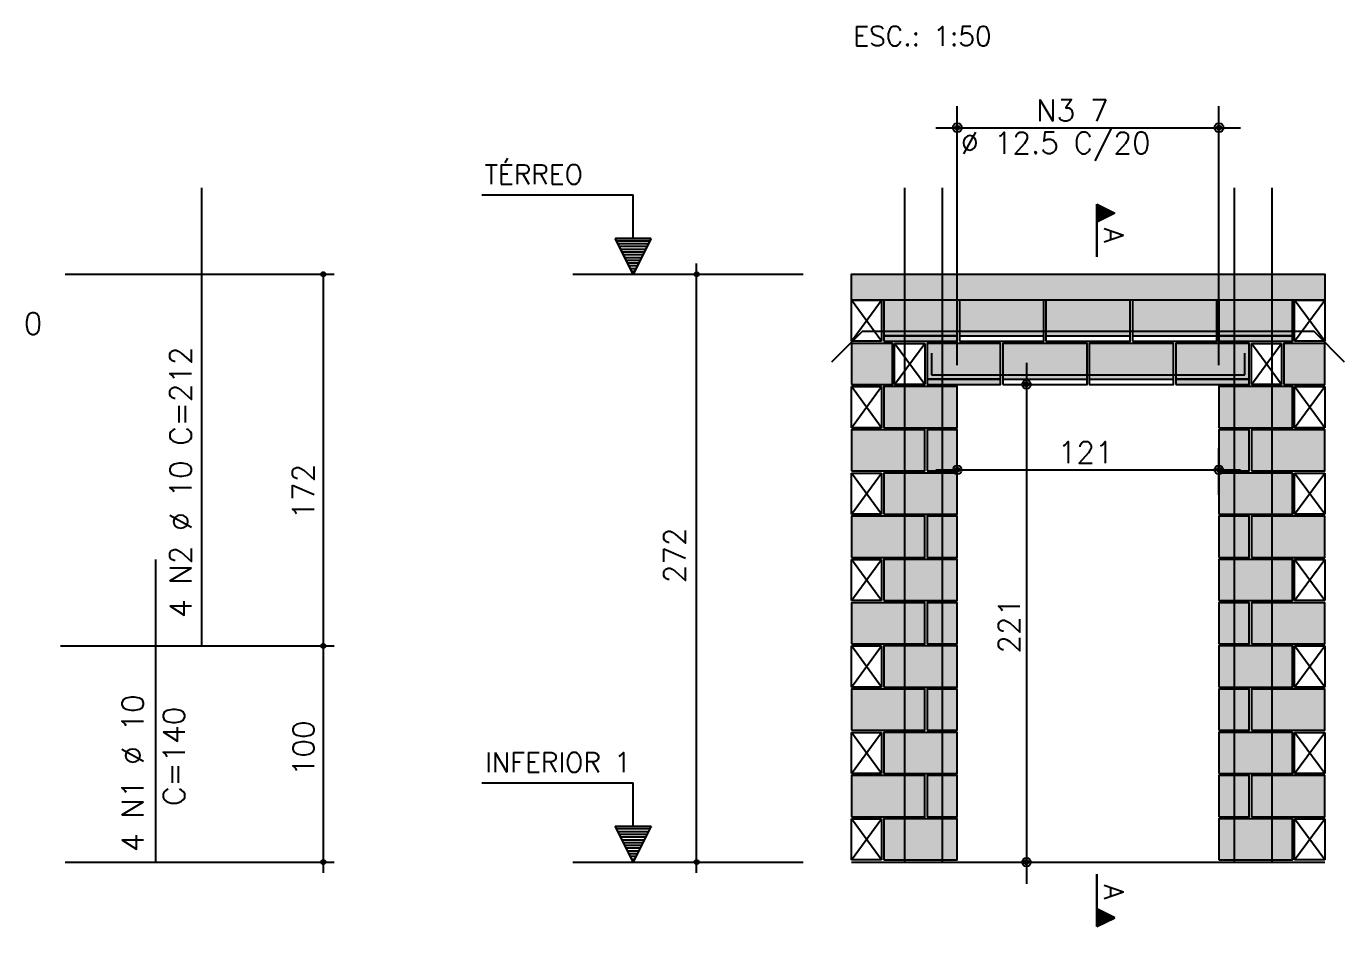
# Model space of a CAD drawing. Extents: x -1.9 to 86, y -1.6 to 60.9.
# Drawn here: x 38.64 to 50.83, y 13.17 to 21.5 of the extents above; entities that cross this region are included whole.
import ezdxf

# ---------------------------------------------------------------- set-up
doc = ezdxf.new("R2010")
doc.units = 0
doc.header["$MEASUREMENT"] = 0
for name, color, linetype in [('PENA_01', 1, 'CONTINUOUS'), ('PENA_02', 2, 'CONTINUOUS'), ('PENA_03', 3, 'CONTINUOUS'), ('PENA_05', 5, 'CONTINUOUS'), ('PENA_09', 254, 'CONTINUOUS'), ('PENA_11', 252, 'CONTINUOUS'), ('PENA_21', 100, 'CONTINUOUS'), ('PENA_23', 50, 'CONTINUOUS'), ('PENA_28', 135, 'CONTINUOUS')]:
    doc.layers.add(name, color=color, linetype=linetype)
doc.styles.get("Standard").update_dxf_attribs({"font": 'ROMANS.SHX'})

msp = doc.modelspace()

# ---------------------------------------------------------------- linework, layer by layer
at = {"layer": 'PENA_01', "linetype": 'Continuous'}
for p, q in [((47.248974, 18.363699), (47.248974, 20.75932)), ((49.668974, 18.363699), (49.668974, 20.75932)), ((47.048974, 20.55932), (49.868974, 20.55932)), ((43.690618, 19.203699), (45.821482, 19.203699)), ((46.568974, 18.633699), (47.248974, 18.633699)), ((47.268974, 18.633699), (48.048974, 18.633699)), ((48.068974, 18.633699), (48.848974, 18.633699)), ((48.068974, 18.633699), (48.848974, 18.633699)), ((48.868974, 18.633699), (49.648974, 18.633699)), ((49.668974, 18.633699), (50.348974, 18.633699)), ((47.888586, 18.383699), (47.888586, 13.563699)), ((46.968974, 18.233699), (47.648974, 18.233699)), ((47.668974, 18.233699), (48.448974, 18.233699)), ((47.868974, 18.183699), (48.088586, 18.183699)), ((48.468974, 18.233699), (49.248974, 18.233699)), ((49.268974, 18.233699), (49.948974, 18.233699)), ((47.248974, 17.183699), (47.248974, 17.59447)), ((49.668974, 17.163699), (49.668974, 17.59447)), ((47.048974, 17.39447), (49.868974, 17.39447)), ((43.690618, 13.763699), (45.821482, 13.763699)), ((47.473195, 13.763699), (48.088586, 13.763699))]:
    msp.add_line(p, q, dxfattribs=at)
at = {"layer": 'PENA_02', "linetype": 'Continuous'}
for p, q in [((46.268974, 18.583699), (46.268974, 18.963699)), ((46.268974, 18.963699), (46.548974, 18.963699)), ((46.548974, 18.963699), (46.548974, 18.583699)), ((50.368974, 18.583699), (50.368974, 18.963699)), ((50.368974, 18.963699), (50.648974, 18.963699)), ((50.648974, 18.963699), (50.648974, 18.583699)), ((46.548974, 18.583699), (46.268974, 18.583699)), ((46.668974, 18.183699), (46.668974, 18.563699)), ((46.668974, 18.563699), (46.948974, 18.563699)), ((46.948974, 18.563699), (46.948974, 18.183699)), ((49.968974, 18.183699), (49.968974, 18.563699)), ((49.968974, 18.563699), (50.248974, 18.563699)), ((50.248974, 18.563699), (50.248974, 18.183699)), ((50.648974, 18.583699), (50.368974, 18.583699)), ((46.948974, 18.183699), (46.668974, 18.183699)), ((50.248974, 18.183699), (49.968974, 18.183699)), ((46.268974, 17.783699), (46.268974, 18.163699)), ((46.268974, 18.163699), (46.548974, 18.163699)), ((46.548974, 18.163699), (46.548974, 17.783699)), ((50.368974, 17.783699), (50.368974, 18.163699)), ((50.368974, 18.163699), (50.648974, 18.163699)), ((50.648974, 18.163699), (50.648974, 17.783699)), ((46.548974, 17.783699), (46.268974, 17.783699)), ((50.648974, 17.783699), (50.368974, 17.783699)), ((46.268974, 16.983699), (46.268974, 17.363699)), ((46.268974, 17.363699), (46.548974, 17.363699)), ((46.548974, 17.363699), (46.548974, 16.983699)), ((50.368974, 16.983699), (50.368974, 17.363699)), ((50.368974, 17.363699), (50.648974, 17.363699)), ((50.648974, 17.363699), (50.648974, 16.983699)), ((46.548974, 16.983699), (46.268974, 16.983699)), ((50.648974, 16.983699), (50.368974, 16.983699)), ((46.268974, 16.183699), (46.268974, 16.563699)), ((46.268974, 16.563699), (46.548974, 16.563699)), ((46.548974, 16.563699), (46.548974, 16.183699)), ((50.368974, 16.183699), (50.368974, 16.563699)), ((50.368974, 16.563699), (50.648974, 16.563699)), ((50.648974, 16.563699), (50.648974, 16.183699)), ((46.548974, 16.183699), (46.268974, 16.183699)), ((50.648974, 16.183699), (50.368974, 16.183699)), ((46.268974, 15.383699), (46.268974, 15.763699)), ((46.268974, 15.763699), (46.548974, 15.763699)), ((46.548974, 15.763699), (46.548974, 15.383699)), ((50.368974, 15.383699), (50.368974, 15.763699)), ((50.368974, 15.763699), (50.648974, 15.763699)), ((50.648974, 15.763699), (50.648974, 15.383699)), ((46.548974, 15.383699), (46.268974, 15.383699)), ((50.648974, 15.383699), (50.368974, 15.383699)), ((46.268974, 14.583699), (46.268974, 14.963699)), ((46.268974, 14.963699), (46.548974, 14.963699)), ((46.548974, 14.963699), (46.548974, 14.583699)), ((50.368974, 14.583699), (50.368974, 14.963699)), ((50.368974, 14.963699), (50.648974, 14.963699)), ((50.648974, 14.963699), (50.648974, 14.583699)), ((46.548974, 14.583699), (46.268974, 14.583699)), ((50.648974, 14.583699), (50.368974, 14.583699)), ((46.268974, 13.783699), (46.268974, 14.163699)), ((46.268974, 14.163699), (46.548974, 14.163699)), ((46.548974, 14.163699), (46.548974, 13.783699)), ((50.368974, 13.783699), (50.368974, 14.163699)), ((50.368974, 14.163699), (50.648974, 14.163699)), ((50.648974, 14.163699), (50.648974, 13.783699)), ((46.548974, 13.783699), (46.268974, 13.783699)), ((50.648974, 13.783699), (50.368974, 13.783699)), ((46.268974, 13.763699), (50.648974, 13.763699))]:
    msp.add_line(p, q, dxfattribs=at)
for points in [[(46.268974, 18.963699), (46.268974, 19.203699), (50.648974, 19.203699), (50.648974, 18.963699), (46.268974, 18.963699)], [(46.568974, 18.583699), (47.248974, 18.583699), (47.248974, 18.963699), (46.568974, 18.963699), (46.568974, 18.583699)], [(47.268974, 18.583699), (48.048974, 18.583699), (48.048974, 18.963699), (47.268974, 18.963699), (47.268974, 18.583699)], [(48.068974, 18.583699), (48.848974, 18.583699), (48.848974, 18.963699), (48.068974, 18.963699), (48.068974, 18.583699)], [(48.068974, 18.583699), (48.848974, 18.583699), (48.848974, 18.963699), (48.068974, 18.963699), (48.068974, 18.583699)], [(48.868974, 18.583699), (49.648974, 18.583699), (49.648974, 18.963699), (48.868974, 18.963699), (48.868974, 18.583699)], [(49.668974, 18.583699), (50.348974, 18.583699), (50.348974, 18.963699), (49.668974, 18.963699), (49.668974, 18.583699)], [(46.268974, 18.183699), (46.648974, 18.183699), (46.648974, 18.563699), (46.268974, 18.563699), (46.268974, 18.183699)], [(46.968974, 18.183699), (47.648974, 18.183699), (47.648974, 18.563699), (46.968974, 18.563699), (46.968974, 18.183699)], [(47.668974, 18.183699), (48.448974, 18.183699), (48.448974, 18.563699), (47.668974, 18.563699), (47.668974, 18.183699)], [(48.468974, 18.183699), (49.248974, 18.183699), (49.248974, 18.563699), (48.468974, 18.563699), (48.468974, 18.183699)], [(49.268974, 18.183699), (49.948974, 18.183699), (49.948974, 18.563699), (49.268974, 18.563699), (49.268974, 18.183699)], [(50.268974, 18.183699), (50.648974, 18.183699), (50.648974, 18.563699), (50.268974, 18.563699), (50.268974, 18.183699)], [(46.568974, 17.783699), (47.248974, 17.783699), (47.248974, 18.163699), (46.568974, 18.163699), (46.568974, 17.783699)], [(49.668974, 17.783699), (50.348974, 17.783699), (50.348974, 18.163699), (49.668974, 18.163699), (49.668974, 17.783699)], [(46.268974, 17.383699), (46.948974, 17.383699), (46.948974, 17.763699), (46.268974, 17.763699), (46.268974, 17.383699)], [(46.968974, 17.383699), (47.248974, 17.383699), (47.248974, 17.763699), (46.968974, 17.763699), (46.968974, 17.383699)], [(49.668974, 17.383699), (49.948974, 17.383699), (49.948974, 17.763699), (49.668974, 17.763699), (49.668974, 17.383699)], [(49.968974, 17.383699), (50.648974, 17.383699), (50.648974, 17.763699), (49.968974, 17.763699), (49.968974, 17.383699)], [(46.568974, 16.983699), (47.248974, 16.983699), (47.248974, 17.363699), (46.568974, 17.363699), (46.568974, 16.983699)], [(49.668974, 16.983699), (50.348974, 16.983699), (50.348974, 17.363699), (49.668974, 17.363699), (49.668974, 16.983699)], [(46.268974, 16.583699), (46.948974, 16.583699), (46.948974, 16.963699), (46.268974, 16.963699), (46.268974, 16.583699)], [(46.968974, 16.583699), (47.248974, 16.583699), (47.248974, 16.963699), (46.968974, 16.963699), (46.968974, 16.583699)], [(49.668974, 16.583699), (49.948974, 16.583699), (49.948974, 16.963699), (49.668974, 16.963699), (49.668974, 16.583699)], [(49.968974, 16.583699), (50.648974, 16.583699), (50.648974, 16.963699), (49.968974, 16.963699), (49.968974, 16.583699)], [(46.568974, 16.183699), (47.248974, 16.183699), (47.248974, 16.563699), (46.568974, 16.563699), (46.568974, 16.183699)], [(49.668974, 16.183699), (50.348974, 16.183699), (50.348974, 16.563699), (49.668974, 16.563699), (49.668974, 16.183699)], [(46.268974, 15.783699), (46.948974, 15.783699), (46.948974, 16.163699), (46.268974, 16.163699), (46.268974, 15.783699)], [(46.968974, 15.783699), (47.248974, 15.783699), (47.248974, 16.163699), (46.968974, 16.163699), (46.968974, 15.783699)], [(49.668974, 15.783699), (49.948974, 15.783699), (49.948974, 16.163699), (49.668974, 16.163699), (49.668974, 15.783699)], [(49.968974, 15.783699), (50.648974, 15.783699), (50.648974, 16.163699), (49.968974, 16.163699), (49.968974, 15.783699)], [(46.568974, 15.383699), (47.248974, 15.383699), (47.248974, 15.763699), (46.568974, 15.763699), (46.568974, 15.383699)], [(49.668974, 15.383699), (50.348974, 15.383699), (50.348974, 15.763699), (49.668974, 15.763699), (49.668974, 15.383699)], [(46.268974, 14.983699), (46.948974, 14.983699), (46.948974, 15.363699), (46.268974, 15.363699), (46.268974, 14.983699)], [(46.968974, 14.983699), (47.248974, 14.983699), (47.248974, 15.363699), (46.968974, 15.363699), (46.968974, 14.983699)], [(49.668974, 14.983699), (49.948974, 14.983699), (49.948974, 15.363699), (49.668974, 15.363699), (49.668974, 14.983699)], [(49.968974, 14.983699), (50.648974, 14.983699), (50.648974, 15.363699), (49.968974, 15.363699), (49.968974, 14.983699)], [(46.568974, 14.583699), (47.248974, 14.583699), (47.248974, 14.963699), (46.568974, 14.963699), (46.568974, 14.583699)], [(49.668974, 14.583699), (50.348974, 14.583699), (50.348974, 14.963699), (49.668974, 14.963699), (49.668974, 14.583699)], [(46.268974, 14.183699), (46.948974, 14.183699), (46.948974, 14.563699), (46.268974, 14.563699), (46.268974, 14.183699)], [(46.968974, 14.183699), (47.248974, 14.183699), (47.248974, 14.563699), (46.968974, 14.563699), (46.968974, 14.183699)], [(49.668974, 14.183699), (49.948974, 14.183699), (49.948974, 14.563699), (49.668974, 14.563699), (49.668974, 14.183699)], [(49.968974, 14.183699), (50.648974, 14.183699), (50.648974, 14.563699), (49.968974, 14.563699), (49.968974, 14.183699)], [(46.568974, 13.783699), (47.248974, 13.783699), (47.248974, 14.163699), (46.568974, 14.163699), (46.568974, 13.783699)], [(49.668974, 13.783699), (50.348974, 13.783699), (50.348974, 14.163699), (49.668974, 14.163699), (49.668974, 13.783699)]]:
    msp.add_lwpolyline(points, dxfattribs=at)
for centre, radius in [((47.248974, 20.55932), 0.041625), ((47.248974, 20.55932), 0.02075), ((49.668974, 20.55932), 0.041625), ((49.668974, 20.55932), 0.02075), ((41.384231, 19.203699), 0.02), ((41.384231, 19.203699), 0.01), ((44.836764, 19.203699), 0.02), ((44.836764, 19.203699), 0.01), ((47.888586, 18.183699), 0.04), ((47.888586, 18.183699), 0.02), ((47.248974, 17.39447), 0.04), ((47.248974, 17.39447), 0.02), ((49.668974, 17.39447), 0.04), ((49.668974, 17.39447), 0.02), ((41.384231, 15.763699), 0.02), ((41.384231, 15.763699), 0.01), ((41.384231, 13.763699), 0.02), ((44.836764, 13.763699), 0.02), ((47.888586, 13.763699), 0.04), ((47.888586, 13.763699), 0.02), ((41.384231, 13.763699), 0.01), ((44.836764, 13.763699), 0.01)]:
    msp.add_circle(centre, radius, dxfattribs=at)
at = {"layer": 'PENA_03', "linetype": 'Continuous'}
for p, q in [((44.249617, 19.935564), (42.849617, 19.935564)), ((44.249617, 19.535564), (44.249617, 19.935564)), ((44.251017, 19.535564), (44.251017, 19.936964)), ((48.539139, 19.365014), (48.539139, 19.851396)), ((48.539139, 19.851396), (48.705072, 19.76843)), ((48.539834, 19.850268), (48.703511, 19.76843)), ((48.705072, 19.76843), (48.539834, 19.685811)), ((48.539835, 19.850268), (48.539835, 19.686591)), ((48.703511, 19.76843), (48.539835, 19.686591)), ((48.551903, 19.845014), (48.551903, 19.691845)), ((48.564667, 19.838632), (48.564667, 19.698227)), ((48.577431, 19.83225), (48.577431, 19.704609)), ((48.590195, 19.825868), (48.590195, 19.710991)), ((48.602959, 19.819486), (48.602959, 19.717373)), ((48.615723, 19.813104), (48.615723, 19.723755)), ((48.628487, 19.806722), (48.628487, 19.730137)), ((48.641251, 19.80034), (48.641251, 19.736519)), ((48.654015, 19.793958), (48.654015, 19.742901)), ((48.666779, 19.787576), (48.666779, 19.749283)), ((48.679544, 19.781194), (48.679544, 19.755665)), ((48.692308, 19.774812), (48.692308, 19.762048)), ((48.539835, 19.685811), (48.539835, 19.365014)), ((44.250317, 19.203699), (44.084384, 19.535564)), ((44.084384, 19.535564), (44.249617, 19.535564)), ((44.250317, 19.206821), (44.08664, 19.534173)), ((44.413993, 19.534173), (44.08664, 19.534173)), ((44.41625, 19.535564), (44.250317, 19.203699)), ((44.413993, 19.534174), (44.250317, 19.20682)), ((44.251017, 19.535564), (44.41625, 19.535564)), ((44.403486, 19.510036), (44.097147, 19.510036)), ((44.390722, 19.484508), (44.109912, 19.484508)), ((44.377958, 19.45898), (44.122676, 19.45898)), ((44.365193, 19.433452), (44.13544, 19.433452)), ((44.352429, 19.407924), (44.148204, 19.407924)), ((44.339665, 19.382396), (44.160968, 19.382396)), ((44.326901, 19.356868), (44.173732, 19.356868)), ((44.314137, 19.33134), (44.186496, 19.33134)), ((44.301373, 19.305812), (44.19926, 19.305812)), ((44.288609, 19.280284), (44.212024, 19.280284)), ((44.836764, 13.663166), (44.836764, 19.303699)), ((38.994915, 19.203699), (41.484231, 19.203699)), ((41.384231, 13.663166), (41.384231, 19.203699)), ((44.275845, 19.254755), (44.224788, 19.254755)), ((44.263081, 19.229227), (44.237553, 19.229227)), ((46.548974, 18.583699), (46.268974, 18.963699)), ((46.268974, 18.583699), (46.548974, 18.963699)), ((50.648974, 18.583699), (50.368974, 18.963699)), ((50.368974, 18.583699), (50.648974, 18.963699)), ((46.948974, 18.183699), (46.668974, 18.563699)), ((46.668974, 18.183699), (46.948974, 18.563699)), ((50.248974, 18.183699), (49.968974, 18.563699)), ((49.968974, 18.183699), (50.248974, 18.563699)), ((47.668974, 18.183699), (47.668974, 18.183699)), ((46.548974, 17.783699), (46.268974, 18.163699)), ((46.268974, 17.783699), (46.548974, 18.163699)), ((47.248974, 18.163699), (47.248974, 18.163699)), ((49.668974, 18.163699), (49.668974, 18.163699)), ((50.648974, 17.783699), (50.368974, 18.163699)), ((50.368974, 17.783699), (50.648974, 18.163699)), ((46.548974, 16.983699), (46.268974, 17.363699)), ((46.268974, 16.983699), (46.548974, 17.363699)), ((50.648974, 16.983699), (50.368974, 17.363699)), ((50.368974, 16.983699), (50.648974, 17.363699)), ((47.248974, 16.983699), (47.248974, 16.983699)), ((49.668974, 16.963699), (49.668974, 16.963699)), ((46.548974, 16.183699), (46.268974, 16.563699)), ((46.268974, 16.183699), (46.548974, 16.563699)), ((50.648974, 16.183699), (50.368974, 16.563699)), ((50.368974, 16.183699), (50.648974, 16.563699)), ((38.952984, 15.763699), (41.484231, 15.763699)), ((46.548974, 15.383699), (46.268974, 15.763699)), ((46.268974, 15.383699), (46.548974, 15.763699)), ((50.648974, 15.383699), (50.368974, 15.763699)), ((50.368974, 15.383699), (50.648974, 15.763699)), ((46.548974, 14.583699), (46.268974, 14.963699)), ((46.268974, 14.583699), (46.548974, 14.963699)), ((50.648974, 14.583699), (50.368974, 14.963699)), ((50.368974, 14.583699), (50.648974, 14.963699)), ((44.249617, 14.495564), (42.849617, 14.495564)), ((44.249617, 14.095564), (44.249617, 14.495564)), ((44.251017, 14.095564), (44.251017, 14.496964)), ((46.548974, 13.783699), (46.268974, 14.163699)), ((46.268974, 13.783699), (46.548974, 14.163699)), ((50.648974, 13.783699), (50.368974, 14.163699)), ((50.368974, 13.783699), (50.648974, 14.163699)), ((44.250317, 13.763699), (44.084384, 14.095564)), ((44.084384, 14.095564), (44.249617, 14.095564)), ((44.250317, 13.766821), (44.08664, 14.094173)), ((44.413993, 14.094173), (44.08664, 14.094173)), ((44.403486, 14.070036), (44.097147, 14.070036)), ((44.390722, 14.044508), (44.109912, 14.044508)), ((44.41625, 14.095564), (44.250317, 13.763699)), ((44.413993, 14.094174), (44.250317, 13.76682)), ((44.251017, 14.095564), (44.41625, 14.095564)), ((44.377958, 14.01898), (44.122676, 14.01898)), ((44.365193, 13.993452), (44.13544, 13.993452)), ((44.352429, 13.967924), (44.148204, 13.967924)), ((44.339665, 13.942396), (44.160968, 13.942396)), ((44.326901, 13.916868), (44.173732, 13.916868)), ((44.314137, 13.89134), (44.186496, 13.89134)), ((44.301373, 13.865812), (44.19926, 13.865812)), ((44.288609, 13.840284), (44.212024, 13.840284)), ((44.275845, 13.814755), (44.224788, 13.814755)), ((44.263081, 13.789227), (44.237553, 13.789227)), ((38.994915, 13.763699), (41.484231, 13.763699)), ((47.273195, 13.763699), (47.273195, 13.763699)), ((48.539139, 13.652841), (48.539139, 13.166459)), ((48.539835, 13.332044), (48.539835, 13.652841)), ((48.705072, 13.249425), (48.539834, 13.332044)), ((48.539835, 13.167587), (48.539835, 13.331264)), ((48.703511, 13.249425), (48.539835, 13.331264)), ((48.551903, 13.172841), (48.551903, 13.32601)), ((48.564667, 13.179223), (48.564667, 13.319628)), ((48.577431, 13.185605), (48.577431, 13.313246)), ((48.590195, 13.191987), (48.590195, 13.306864)), ((48.602959, 13.198369), (48.602959, 13.300482)), ((48.615723, 13.204751), (48.615723, 13.2941)), ((48.539139, 13.166459), (48.705072, 13.249425)), ((48.539834, 13.167587), (48.703511, 13.249425)), ((48.628487, 13.211133), (48.628487, 13.287718)), ((48.641251, 13.217515), (48.641251, 13.281336)), ((48.654015, 13.223897), (48.654015, 13.274954)), ((48.666779, 13.230279), (48.666779, 13.268572)), ((48.679544, 13.236661), (48.679544, 13.26219)), ((48.692308, 13.243043), (48.692308, 13.255807))]:
    msp.add_line(p, q, dxfattribs=at)
at = {"layer": 'PENA_05', "linetype": 'Continuous'}
for p, q in [((40.26048, 15.763699), (40.26048, 20.003699)), ((46.368974, 18.673699), (46.086131, 18.390856)), ((50.548974, 18.673699), (46.368974, 18.673699)), ((50.831817, 18.390856), (50.548974, 18.673699)), ((47.008974, 18.473699), (47.008974, 18.273699)), ((49.908974, 18.273699), (49.908974, 18.473699)), ((47.008974, 18.273699), (49.908974, 18.273699)), ((39.834556, 13.763699), (39.834556, 16.563699))]:
    msp.add_line(p, q, dxfattribs=at)
for points in [[(46.758974, 20.003699), (46.758974, 13.763699)], [(47.108974, 20.003699), (47.108974, 13.763699)], [(49.808974, 20.003699), (49.808974, 13.763699)], [(50.158974, 20.003699), (50.158974, 13.763699)]]:
    msp.add_lwpolyline(points, dxfattribs=at)
at = {"layer": 'PENA_09', "linetype": 'Continuous'}
for points in [[(46.568974, 18.633699), (47.248974, 18.633699), (47.248974, 18.963699), (46.568974, 18.963699), (46.568974, 18.633699)], [(47.268974, 18.633699), (48.048974, 18.633699), (48.048974, 18.963699), (47.268974, 18.963699), (47.268974, 18.633699)], [(48.068974, 18.633699), (48.848974, 18.633699), (48.848974, 18.963699), (48.068974, 18.963699), (48.068974, 18.633699)], [(48.068974, 18.633699), (48.848974, 18.633699), (48.848974, 18.963699), (48.068974, 18.963699), (48.068974, 18.633699)], [(48.868974, 18.633699), (49.648974, 18.633699), (49.648974, 18.963699), (48.868974, 18.963699), (48.868974, 18.633699)], [(49.668974, 18.633699), (50.348974, 18.633699), (50.348974, 18.963699), (49.668974, 18.963699), (49.668974, 18.633699)], [(46.968974, 18.233699), (47.648974, 18.233699), (47.648974, 18.563699), (46.968974, 18.563699), (46.968974, 18.233699)], [(47.668974, 18.233699), (48.448974, 18.233699), (48.448974, 18.563699), (47.668974, 18.563699), (47.668974, 18.233699)], [(48.468974, 18.233699), (49.248974, 18.233699), (49.248974, 18.563699), (48.468974, 18.563699), (48.468974, 18.233699)], [(49.268974, 18.233699), (49.948974, 18.233699), (49.948974, 18.563699), (49.268974, 18.563699), (49.268974, 18.233699)]]:
    msp.add_lwpolyline(points, dxfattribs=at)
for points in [[(46.568974, 18.633699), (47.248974, 18.633699), (47.248974, 18.963699)], [(46.568974, 18.633699), (47.248974, 18.963699), (46.568974, 18.963699)], [(46.568974, 18.633699), (46.568974, 18.963699), (46.568974, 18.633699)], [(47.268974, 18.633699), (48.048974, 18.633699), (48.048974, 18.963699)], [(47.268974, 18.633699), (48.048974, 18.963699), (47.268974, 18.963699)], [(47.268974, 18.633699), (47.268974, 18.963699), (47.268974, 18.633699)], [(48.068974, 18.633699), (48.848974, 18.633699), (48.848974, 18.963699)], [(48.068974, 18.633699), (48.848974, 18.963699), (48.068974, 18.963699)], [(48.068974, 18.633699), (48.068974, 18.963699), (48.068974, 18.633699)], [(48.068974, 18.633699), (48.848974, 18.633699), (48.848974, 18.963699)], [(48.068974, 18.633699), (48.848974, 18.963699), (48.068974, 18.963699)], [(48.068974, 18.633699), (48.068974, 18.963699), (48.068974, 18.633699)], [(48.868974, 18.633699), (49.648974, 18.633699), (49.648974, 18.963699)], [(48.868974, 18.633699), (49.648974, 18.963699), (48.868974, 18.963699)], [(48.868974, 18.633699), (48.868974, 18.963699), (48.868974, 18.633699)], [(49.668974, 18.633699), (50.348974, 18.633699), (50.348974, 18.963699)], [(49.668974, 18.633699), (50.348974, 18.963699), (49.668974, 18.963699)], [(49.668974, 18.633699), (49.668974, 18.963699), (49.668974, 18.633699)], [(46.968974, 18.233699), (47.648974, 18.233699), (47.648974, 18.563699)], [(46.968974, 18.233699), (47.648974, 18.563699), (46.968974, 18.563699)], [(46.968974, 18.233699), (46.968974, 18.563699), (46.968974, 18.233699)], [(47.668974, 18.233699), (48.448974, 18.233699), (48.448974, 18.563699)], [(47.668974, 18.233699), (48.448974, 18.563699), (47.668974, 18.563699)], [(47.668974, 18.233699), (47.668974, 18.563699), (47.668974, 18.233699)], [(48.468974, 18.233699), (49.248974, 18.233699), (49.248974, 18.563699)], [(48.468974, 18.233699), (49.248974, 18.563699), (48.468974, 18.563699)], [(48.468974, 18.233699), (48.468974, 18.563699), (48.468974, 18.233699)], [(49.268974, 18.233699), (49.948974, 18.233699), (49.948974, 18.563699)], [(49.268974, 18.233699), (49.948974, 18.563699), (49.268974, 18.563699)], [(49.268974, 18.233699), (49.268974, 18.563699), (49.268974, 18.233699)]]:
    msp.add_solid(points, dxfattribs=at)
at = {"layer": 'PENA_11', "linetype": 'Continuous'}
for points in [[(46.268974, 18.963699), (46.268974, 19.203699), (50.648974, 19.203699)], [(46.268974, 18.963699), (50.648974, 19.203699), (50.648974, 18.963699)], [(46.268974, 18.963699), (50.648974, 18.963699), (46.268974, 18.963699)]]:
    msp.add_solid(points, dxfattribs=at)
at = {"layer": 'PENA_21', "linetype": 'Continuous'}
for points in [[(46.568974, 18.583699), (47.248974, 18.583699), (47.248974, 18.633699), (46.568974, 18.633699), (46.568974, 18.583699)], [(49.668974, 18.583699), (50.348974, 18.583699), (50.348974, 18.633699), (49.668974, 18.633699), (49.668974, 18.583699)], [(46.968974, 18.183699), (47.648974, 18.183699), (47.648974, 18.233699), (46.968974, 18.233699), (46.968974, 18.183699)], [(49.268974, 18.183699), (49.948974, 18.183699), (49.948974, 18.233699), (49.268974, 18.233699), (49.268974, 18.183699)], [(46.568974, 17.783699), (47.248974, 17.783699), (47.248974, 18.163699), (46.568974, 18.163699), (46.568974, 17.783699)], [(49.668974, 17.783699), (50.348974, 17.783699), (50.348974, 18.163699), (49.668974, 18.163699), (49.668974, 17.783699)], [(46.268974, 17.383699), (46.948974, 17.383699), (46.948974, 17.763699), (46.268974, 17.763699), (46.268974, 17.383699)], [(49.968974, 17.383699), (50.648974, 17.383699), (50.648974, 17.763699), (49.968974, 17.763699), (49.968974, 17.383699)], [(46.568974, 16.983699), (47.248974, 16.983699), (47.248974, 17.363699), (46.568974, 17.363699), (46.568974, 16.983699)], [(49.668974, 16.983699), (50.348974, 16.983699), (50.348974, 17.363699), (49.668974, 17.363699), (49.668974, 16.983699)], [(46.268974, 16.583699), (46.948974, 16.583699), (46.948974, 16.963699), (46.268974, 16.963699), (46.268974, 16.583699)], [(49.968974, 16.583699), (50.648974, 16.583699), (50.648974, 16.963699), (49.968974, 16.963699), (49.968974, 16.583699)], [(46.568974, 16.183699), (47.248974, 16.183699), (47.248974, 16.563699), (46.568974, 16.563699), (46.568974, 16.183699)], [(49.668974, 16.183699), (50.348974, 16.183699), (50.348974, 16.563699), (49.668974, 16.563699), (49.668974, 16.183699)], [(46.268974, 15.783699), (46.948974, 15.783699), (46.948974, 16.163699), (46.268974, 16.163699), (46.268974, 15.783699)], [(49.968974, 15.783699), (50.648974, 15.783699), (50.648974, 16.163699), (49.968974, 16.163699), (49.968974, 15.783699)], [(46.568974, 15.383699), (47.248974, 15.383699), (47.248974, 15.763699), (46.568974, 15.763699), (46.568974, 15.383699)], [(49.668974, 15.383699), (50.348974, 15.383699), (50.348974, 15.763699), (49.668974, 15.763699), (49.668974, 15.383699)], [(46.268974, 14.983699), (46.948974, 14.983699), (46.948974, 15.363699), (46.268974, 15.363699), (46.268974, 14.983699)], [(49.968974, 14.983699), (50.648974, 14.983699), (50.648974, 15.363699), (49.968974, 15.363699), (49.968974, 14.983699)], [(46.568974, 14.583699), (47.248974, 14.583699), (47.248974, 14.963699), (46.568974, 14.963699), (46.568974, 14.583699)], [(49.668974, 14.583699), (50.348974, 14.583699), (50.348974, 14.963699), (49.668974, 14.963699), (49.668974, 14.583699)], [(46.268974, 14.183699), (46.948974, 14.183699), (46.948974, 14.563699), (46.268974, 14.563699), (46.268974, 14.183699)], [(49.968974, 14.183699), (50.648974, 14.183699), (50.648974, 14.563699), (49.968974, 14.563699), (49.968974, 14.183699)], [(46.568974, 13.783699), (47.248974, 13.783699), (47.248974, 14.163699), (46.568974, 14.163699), (46.568974, 13.783699)], [(49.668974, 13.783699), (50.348974, 13.783699), (50.348974, 14.163699), (49.668974, 14.163699), (49.668974, 13.783699)]]:
    msp.add_lwpolyline(points, dxfattribs=at)
for points in [[(46.568974, 18.583699), (47.248974, 18.583699), (47.248974, 18.633699)], [(46.568974, 18.583699), (47.248974, 18.633699), (46.568974, 18.633699)], [(46.568974, 18.583699), (46.568974, 18.633699), (46.568974, 18.583699)], [(49.668974, 18.583699), (50.348974, 18.583699), (50.348974, 18.633699)], [(49.668974, 18.583699), (50.348974, 18.633699), (49.668974, 18.633699)], [(49.668974, 18.583699), (49.668974, 18.633699), (49.668974, 18.583699)], [(46.968974, 18.183699), (47.648974, 18.183699), (47.648974, 18.233699)], [(46.968974, 18.183699), (47.648974, 18.233699), (46.968974, 18.233699)], [(46.968974, 18.183699), (46.968974, 18.233699), (46.968974, 18.183699)], [(49.268974, 18.183699), (49.948974, 18.183699), (49.948974, 18.233699)], [(49.268974, 18.183699), (49.948974, 18.233699), (49.268974, 18.233699)], [(49.268974, 18.183699), (49.268974, 18.233699), (49.268974, 18.183699)], [(46.568974, 17.783699), (47.248974, 17.783699), (47.248974, 18.163699)], [(46.568974, 17.783699), (47.248974, 18.163699), (46.568974, 18.163699)], [(46.568974, 17.783699), (46.568974, 18.163699), (46.568974, 17.783699)], [(49.668974, 17.783699), (50.348974, 17.783699), (50.348974, 18.163699)], [(49.668974, 17.783699), (50.348974, 18.163699), (49.668974, 18.163699)], [(49.668974, 17.783699), (49.668974, 18.163699), (49.668974, 17.783699)], [(46.268974, 17.383699), (46.948974, 17.383699), (46.948974, 17.763699)], [(46.268974, 17.383699), (46.948974, 17.763699), (46.268974, 17.763699)], [(46.268974, 17.383699), (46.268974, 17.763699), (46.268974, 17.383699)], [(49.968974, 17.383699), (50.648974, 17.383699), (50.648974, 17.763699)], [(49.968974, 17.383699), (50.648974, 17.763699), (49.968974, 17.763699)], [(49.968974, 17.383699), (49.968974, 17.763699), (49.968974, 17.383699)], [(46.568974, 16.983699), (47.248974, 16.983699), (47.248974, 17.363699)], [(46.568974, 16.983699), (47.248974, 17.363699), (46.568974, 17.363699)], [(46.568974, 16.983699), (46.568974, 17.363699), (46.568974, 16.983699)], [(49.668974, 16.983699), (50.348974, 16.983699), (50.348974, 17.363699)], [(49.668974, 16.983699), (50.348974, 17.363699), (49.668974, 17.363699)], [(49.668974, 16.983699), (49.668974, 17.363699), (49.668974, 16.983699)], [(46.268974, 16.583699), (46.948974, 16.583699), (46.948974, 16.963699)], [(46.268974, 16.583699), (46.948974, 16.963699), (46.268974, 16.963699)], [(46.268974, 16.583699), (46.268974, 16.963699), (46.268974, 16.583699)], [(49.968974, 16.583699), (50.648974, 16.583699), (50.648974, 16.963699)], [(49.968974, 16.583699), (50.648974, 16.963699), (49.968974, 16.963699)], [(49.968974, 16.583699), (49.968974, 16.963699), (49.968974, 16.583699)], [(46.568974, 16.183699), (47.248974, 16.183699), (47.248974, 16.563699)], [(46.568974, 16.183699), (47.248974, 16.563699), (46.568974, 16.563699)], [(46.568974, 16.183699), (46.568974, 16.563699), (46.568974, 16.183699)], [(49.668974, 16.183699), (50.348974, 16.183699), (50.348974, 16.563699)], [(49.668974, 16.183699), (50.348974, 16.563699), (49.668974, 16.563699)], [(49.668974, 16.183699), (49.668974, 16.563699), (49.668974, 16.183699)], [(46.268974, 15.783699), (46.948974, 15.783699), (46.948974, 16.163699)], [(46.268974, 15.783699), (46.948974, 16.163699), (46.268974, 16.163699)], [(46.268974, 15.783699), (46.268974, 16.163699), (46.268974, 15.783699)], [(49.968974, 15.783699), (50.648974, 15.783699), (50.648974, 16.163699)], [(49.968974, 15.783699), (50.648974, 16.163699), (49.968974, 16.163699)], [(49.968974, 15.783699), (49.968974, 16.163699), (49.968974, 15.783699)], [(46.568974, 15.383699), (47.248974, 15.383699), (47.248974, 15.763699)], [(46.568974, 15.383699), (47.248974, 15.763699), (46.568974, 15.763699)], [(46.568974, 15.383699), (46.568974, 15.763699), (46.568974, 15.383699)], [(49.668974, 15.383699), (50.348974, 15.383699), (50.348974, 15.763699)], [(49.668974, 15.383699), (50.348974, 15.763699), (49.668974, 15.763699)], [(49.668974, 15.383699), (49.668974, 15.763699), (49.668974, 15.383699)], [(46.268974, 14.983699), (46.948974, 14.983699), (46.948974, 15.363699)], [(46.268974, 14.983699), (46.948974, 15.363699), (46.268974, 15.363699)], [(46.268974, 14.983699), (46.268974, 15.363699), (46.268974, 14.983699)], [(49.968974, 14.983699), (50.648974, 14.983699), (50.648974, 15.363699)], [(49.968974, 14.983699), (50.648974, 15.363699), (49.968974, 15.363699)], [(49.968974, 14.983699), (49.968974, 15.363699), (49.968974, 14.983699)], [(46.568974, 14.583699), (47.248974, 14.583699), (47.248974, 14.963699)], [(46.568974, 14.583699), (47.248974, 14.963699), (46.568974, 14.963699)], [(46.568974, 14.583699), (46.568974, 14.963699), (46.568974, 14.583699)], [(49.668974, 14.583699), (50.348974, 14.583699), (50.348974, 14.963699)], [(49.668974, 14.583699), (50.348974, 14.963699), (49.668974, 14.963699)], [(49.668974, 14.583699), (49.668974, 14.963699), (49.668974, 14.583699)], [(46.268974, 14.183699), (46.948974, 14.183699), (46.948974, 14.563699)], [(46.268974, 14.183699), (46.948974, 14.563699), (46.268974, 14.563699)], [(46.268974, 14.183699), (46.268974, 14.563699), (46.268974, 14.183699)], [(49.968974, 14.183699), (50.648974, 14.183699), (50.648974, 14.563699)], [(49.968974, 14.183699), (50.648974, 14.563699), (49.968974, 14.563699)], [(49.968974, 14.183699), (49.968974, 14.563699), (49.968974, 14.183699)], [(46.568974, 13.783699), (47.248974, 13.783699), (47.248974, 14.163699)], [(46.568974, 13.783699), (47.248974, 14.163699), (46.568974, 14.163699)], [(46.568974, 13.783699), (46.568974, 14.163699), (46.568974, 13.783699)], [(49.668974, 13.783699), (50.348974, 13.783699), (50.348974, 14.163699)], [(49.668974, 13.783699), (50.348974, 14.163699), (49.668974, 14.163699)], [(49.668974, 13.783699), (49.668974, 14.163699), (49.668974, 13.783699)]]:
    msp.add_solid(points, dxfattribs=at)
at = {"layer": 'PENA_23', "linetype": 'Continuous'}
for points in [[(46.268974, 18.183699), (46.648974, 18.183699), (46.648974, 18.563699), (46.268974, 18.563699), (46.268974, 18.183699)], [(50.268974, 18.183699), (50.648974, 18.183699), (50.648974, 18.563699), (50.268974, 18.563699), (50.268974, 18.183699)]]:
    msp.add_lwpolyline(points, dxfattribs=at)
for points in [[(46.268974, 18.183699), (46.648974, 18.183699), (46.648974, 18.563699)], [(46.268974, 18.183699), (46.648974, 18.563699), (46.268974, 18.563699)], [(46.268974, 18.183699), (46.268974, 18.563699), (46.268974, 18.183699)], [(50.268974, 18.183699), (50.648974, 18.183699), (50.648974, 18.563699)], [(50.268974, 18.183699), (50.648974, 18.563699), (50.268974, 18.563699)], [(50.268974, 18.183699), (50.268974, 18.563699), (50.268974, 18.183699)]]:
    msp.add_solid(points, dxfattribs=at)
at = {"layer": 'PENA_28', "linetype": 'Continuous'}
for points in [[(46.968974, 17.383699), (47.248974, 17.383699), (47.248974, 17.763699), (46.968974, 17.763699), (46.968974, 17.383699)], [(49.668974, 17.383699), (49.948974, 17.383699), (49.948974, 17.763699), (49.668974, 17.763699), (49.668974, 17.383699)], [(46.968974, 16.583699), (47.248974, 16.583699), (47.248974, 16.963699), (46.968974, 16.963699), (46.968974, 16.583699)], [(49.668974, 16.583699), (49.948974, 16.583699), (49.948974, 16.963699), (49.668974, 16.963699), (49.668974, 16.583699)], [(46.968974, 15.783699), (47.248974, 15.783699), (47.248974, 16.163699), (46.968974, 16.163699), (46.968974, 15.783699)], [(49.668974, 15.783699), (49.948974, 15.783699), (49.948974, 16.163699), (49.668974, 16.163699), (49.668974, 15.783699)], [(46.968974, 14.983699), (47.248974, 14.983699), (47.248974, 15.363699), (46.968974, 15.363699), (46.968974, 14.983699)], [(49.668974, 14.983699), (49.948974, 14.983699), (49.948974, 15.363699), (49.668974, 15.363699), (49.668974, 14.983699)], [(46.968974, 14.183699), (47.248974, 14.183699), (47.248974, 14.563699), (46.968974, 14.563699), (46.968974, 14.183699)], [(49.668974, 14.183699), (49.948974, 14.183699), (49.948974, 14.563699), (49.668974, 14.563699), (49.668974, 14.183699)]]:
    msp.add_lwpolyline(points, dxfattribs=at)
for points in [[(46.968974, 17.383699), (47.248974, 17.383699), (47.248974, 17.763699)], [(46.968974, 17.383699), (47.248974, 17.763699), (46.968974, 17.763699)], [(46.968974, 17.383699), (46.968974, 17.763699), (46.968974, 17.383699)], [(49.668974, 17.383699), (49.948974, 17.383699), (49.948974, 17.763699)], [(49.668974, 17.383699), (49.948974, 17.763699), (49.668974, 17.763699)], [(49.668974, 17.383699), (49.668974, 17.763699), (49.668974, 17.383699)], [(46.968974, 16.583699), (47.248974, 16.583699), (47.248974, 16.963699)], [(46.968974, 16.583699), (47.248974, 16.963699), (46.968974, 16.963699)], [(46.968974, 16.583699), (46.968974, 16.963699), (46.968974, 16.583699)], [(49.668974, 16.583699), (49.948974, 16.583699), (49.948974, 16.963699)], [(49.668974, 16.583699), (49.948974, 16.963699), (49.668974, 16.963699)], [(49.668974, 16.583699), (49.668974, 16.963699), (49.668974, 16.583699)], [(46.968974, 15.783699), (47.248974, 15.783699), (47.248974, 16.163699)], [(46.968974, 15.783699), (47.248974, 16.163699), (46.968974, 16.163699)], [(46.968974, 15.783699), (46.968974, 16.163699), (46.968974, 15.783699)], [(49.668974, 15.783699), (49.948974, 15.783699), (49.948974, 16.163699)], [(49.668974, 15.783699), (49.948974, 16.163699), (49.668974, 16.163699)], [(49.668974, 15.783699), (49.668974, 16.163699), (49.668974, 15.783699)], [(46.968974, 14.983699), (47.248974, 14.983699), (47.248974, 15.363699)], [(46.968974, 14.983699), (47.248974, 15.363699), (46.968974, 15.363699)], [(46.968974, 14.983699), (46.968974, 15.363699), (46.968974, 14.983699)], [(49.668974, 14.983699), (49.948974, 14.983699), (49.948974, 15.363699)], [(49.668974, 14.983699), (49.948974, 15.363699), (49.668974, 15.363699)], [(49.668974, 14.983699), (49.668974, 15.363699), (49.668974, 14.983699)], [(46.968974, 14.183699), (47.248974, 14.183699), (47.248974, 14.563699)], [(46.968974, 14.183699), (47.248974, 14.563699), (46.968974, 14.563699)], [(46.968974, 14.183699), (46.968974, 14.563699), (46.968974, 14.183699)], [(49.668974, 14.183699), (49.948974, 14.183699), (49.948974, 14.563699)], [(49.668974, 14.183699), (49.948974, 14.563699), (49.668974, 14.563699)], [(49.668974, 14.183699), (49.668974, 14.563699), (49.668974, 14.183699)]]:
    msp.add_solid(points, dxfattribs=at)

# ---------------------------------------------------------------- texts
at = {"layer": 'PENA_03', "linetype": 'Continuous'}
for s, height, p in [('ESC.: 1:50', 0.18, (46.285997, 21.317482)), ('N3 7', 0.2, (47.978974, 20.61932)), ('%%c 12.5 C/20', 0.2, (47.278974, 20.31932)), ('TÉRREO', 0.18, (42.875323, 20.037438)), ('1 %%c 10', 0.2, (37.825055, 18.647398)), ('121', 0.2, (48.178974, 17.45447)), ('INFERIOR 1', 0.18, (42.879888, 14.597438))]:
    msp.add_text(s, height=height, dxfattribs=at).set_placement(p)
for s, height, rotation, p in [('A', 0.18, 270, (48.606168, 19.632997)), ('4 N2 %%c 10 C=212', 0.2, 90, (40.164829, 16.022921)), ('172', 0.2, 90, (41.298838, 16.935505)), ('272', 0.2, 90, (44.73446, 16.345096)), ('221', 0.2, 90, (47.828586, 15.693699)), ('4 N1 %%c 10', 0.2, 90, (39.721603, 13.858246)), ('C=140', 0.2, 90, (40.101554, 14.284052)), ('100', 0.2, 90, (41.300452, 14.559946)), ('A', 0.18, 270, (48.606168, 13.556287))]:
    msp.add_text(s, height=height, rotation=rotation, dxfattribs=at).set_placement(p)

doc.saveas('drawing.dxf')
